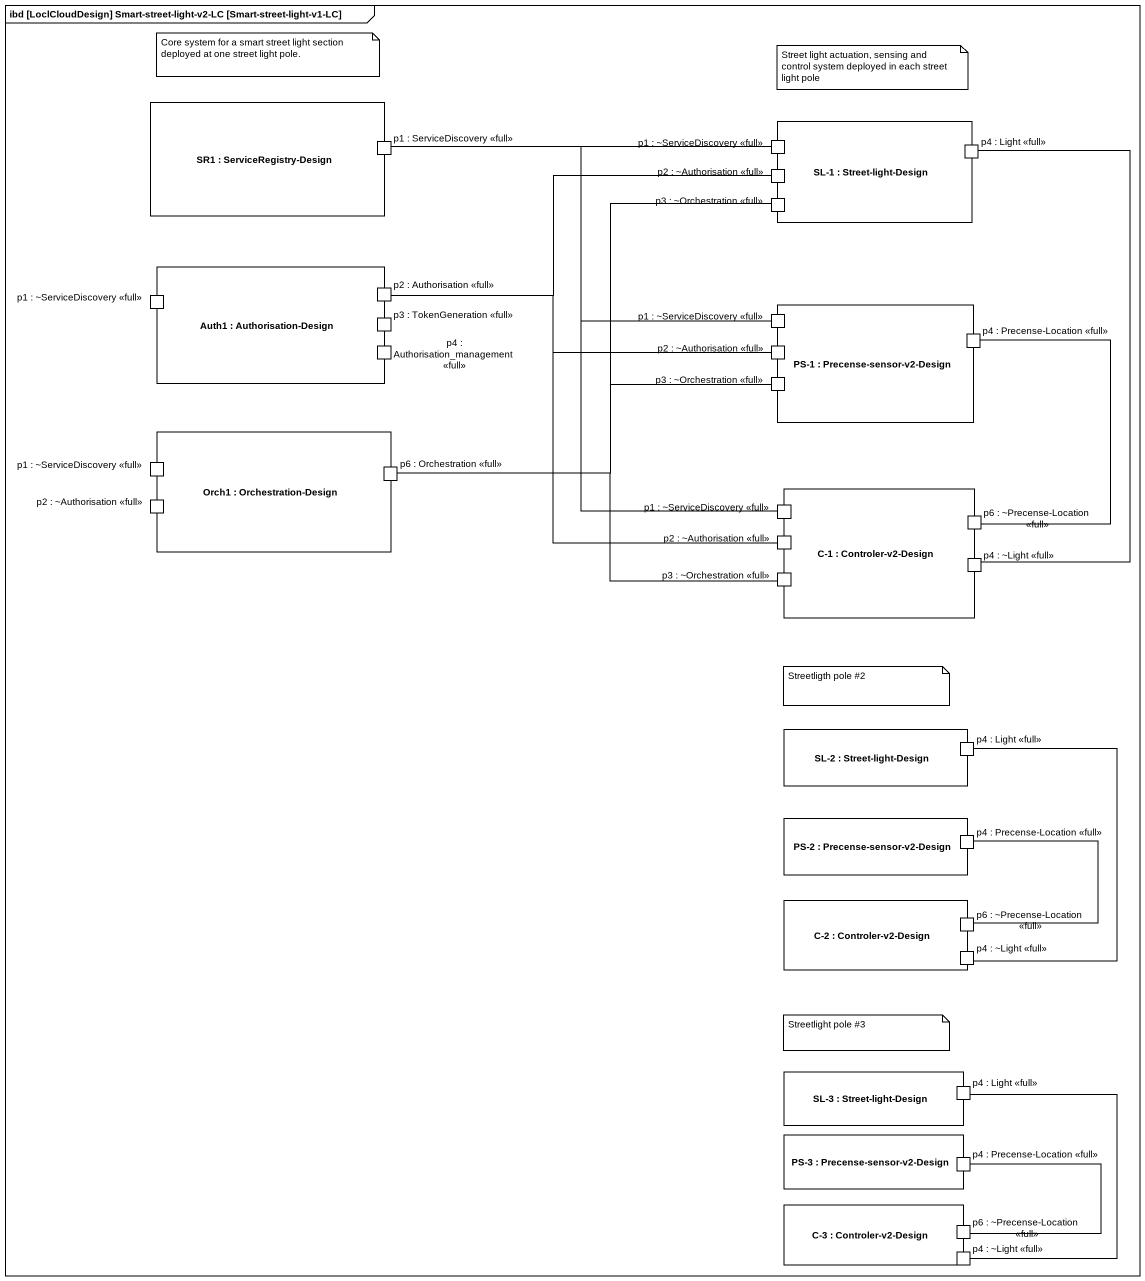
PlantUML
@startuml
mainframe ibd [LoclCloudDesign] Smart-street-light-v2-LC [Smart-street-light-v1-LC]
rectangle "SR1 : ServiceRegistry-Design" as SR1 {
  port "p1 : ServiceDiscovery <<full>>" as p1_ServiceDiscovery_full
}
rectangle "SL-1 : Street-light-Design" as SL_1 {
  port "p1 : ~ServiceDiscovery <<full>>" as p1_ServiceDiscovery_full_2
  port "p2 : ~Authorisation <<full>>" as p2_Authorisation_full
  port "p4 : Light <<full>>" as p4_Light_full
  port "p3 : ~Orchestration <<full>>" as p3_Orchestration_full
}
rectangle "Auth1 : Authorisation-Design" as Auth1 {
  port "p1 : ~ServiceDiscovery <<full>>" as p1_ServiceDiscovery_full_3
  port "p2 : Authorisation <<full>>" as p2_Authorisation_full_2
  port "p3 : TokenGeneration <<full>>" as p3_TokenGeneration_full
  port "p4 : Authorisation_management <<full>>" as p4_Authorisation_management
}
rectangle "PS-1 : Precense-sensor-v2-Design" as PS_1 {
  port "p1 : ~ServiceDiscovery <<full>>" as p1_ServiceDiscovery_full_4
  port "p4 : Precense-Location <<full>>" as p4_Precense_Location_full
  port "p2 : ~Authorisation <<full>>" as p2_Authorisation_full_3
  port "p3 : ~Orchestration <<full>>" as p3_Orchestration_full_2
}
rectangle "Orch1 : Orchestration-Design" as Orch1 {
  port "p1 : ~ServiceDiscovery <<full>>" as p1_ServiceDiscovery_full_5
  port "p2 : ~Authorisation <<full>>" as p2_Authorisation_full_4
  port "p6 : Orchestration <<full>>" as p6_Orchestration_full
}
rectangle "C-1 : Controler-v2-Design" as C_1 {
  port "p1 : ~ServiceDiscovery <<full>>" as p1_ServiceDiscovery_full_6
  port "p2 : ~Authorisation <<full>>" as p2_Authorisation_full_5
  port "p6 : ~Precense-Location <<full>>" as p6_Precense_Location_full
  port "p3 : ~Orchestration <<full>>" as p3_Orchestration_full_3
  port "p4 : ~Light <<full>>" as p4_Light_full_2
}
rectangle "SL-2 : Street-light-Design" as SL_2 {
  port "p4 : Light <<full>>" as p4_Light_full_3
}
rectangle "PS-2 : Precense-sensor-v2-Design" as PS_2 {
  port "p4 : Precense-Location <<full>>" as p4_Precense_Location_full_2
}
rectangle "C-2 : Controler-v2-Design" as C_2 {
  port "p4 : ~Light <<full>>" as p4_Light_full_4
  port "p6 : ~Precense-Location <<full>>" as p6_Precense_Location_full_2
}
rectangle "SL-3 : Street-light-Design" as SL_3 {
  port "p4 : Light <<full>>" as p4_Light_full_5
}
rectangle "PS-3 : Precense-sensor-v2-Design" as PS_3 {
  port "p4 : Precense-Location <<full>>" as p4_Precense_Location_full_3
}
rectangle "C-3 : Controler-v2-Design" as C_3 {
  port "p6 : ~Precense-Location <<full>>" as p6_Precense_Location_full_3
  port "p4 : ~Light <<full>>" as p4_Light_full_6
}
p1_ServiceDiscovery_full_2 -left- p1_ServiceDiscovery_full
p2_Authorisation_full -left- p2_Authorisation_full_2
p4_Light_full -- p4_Light_full_2
p3_Orchestration_full -- p6_Orchestration_full
p1_ServiceDiscovery_full_4 -left- p1_ServiceDiscovery_full
p2_Authorisation_full_3 -left- p2_Authorisation_full_2
p3_Orchestration_full_2 -left- p6_Orchestration_full
p1_ServiceDiscovery_full_6 -up- p1_ServiceDiscovery_full
p2_Authorisation_full_5 -up- p2_Authorisation_full_2
p6_Precense_Location_full -up- p4_Precense_Location_full
p3_Orchestration_full_3 -left- p6_Orchestration_full
p4_Light_full_3 -- p4_Light_full_4
p4_Precense_Location_full_2 -- p6_Precense_Location_full_2
p4_Light_full_5 -- p4_Light_full_6
p4_Precense_Location_full_3 -- p6_Precense_Location_full_3
note as N1
  Core system for a smart street light section deployed at one street light pole.
end note
note as N2
  Street light actuation, sensing and control system deployed in each street light pole
end note
note as N3
  Streetligth pole #2
end note
note as N4
  Streetlight pole #3
end note
@enduml
